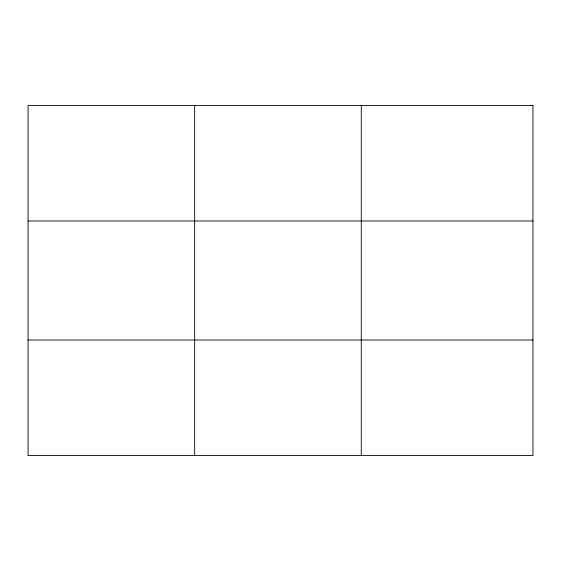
<?xml version="1.0" encoding="UTF-8"?>
<svg xmlns="http://www.w3.org/2000/svg" width="561" height="561" viewBox="0 0 561 561"><rect width="100%" height="100%" fill="white"/><g stroke="black" fill="none" stroke-linecap="round" stroke-linejoin="round"><path stroke-width="0.84" d="M194.667 455.56L194.667 105.44M361.284 455.56L361.284 105.44M28.05 220.978L532.95 220.978M28.05 340.022L532.95 340.022M532.95 105.44L532.95 455.56L28.05 455.56L28.05 105.44L532.95 105.44"/></g></svg>
